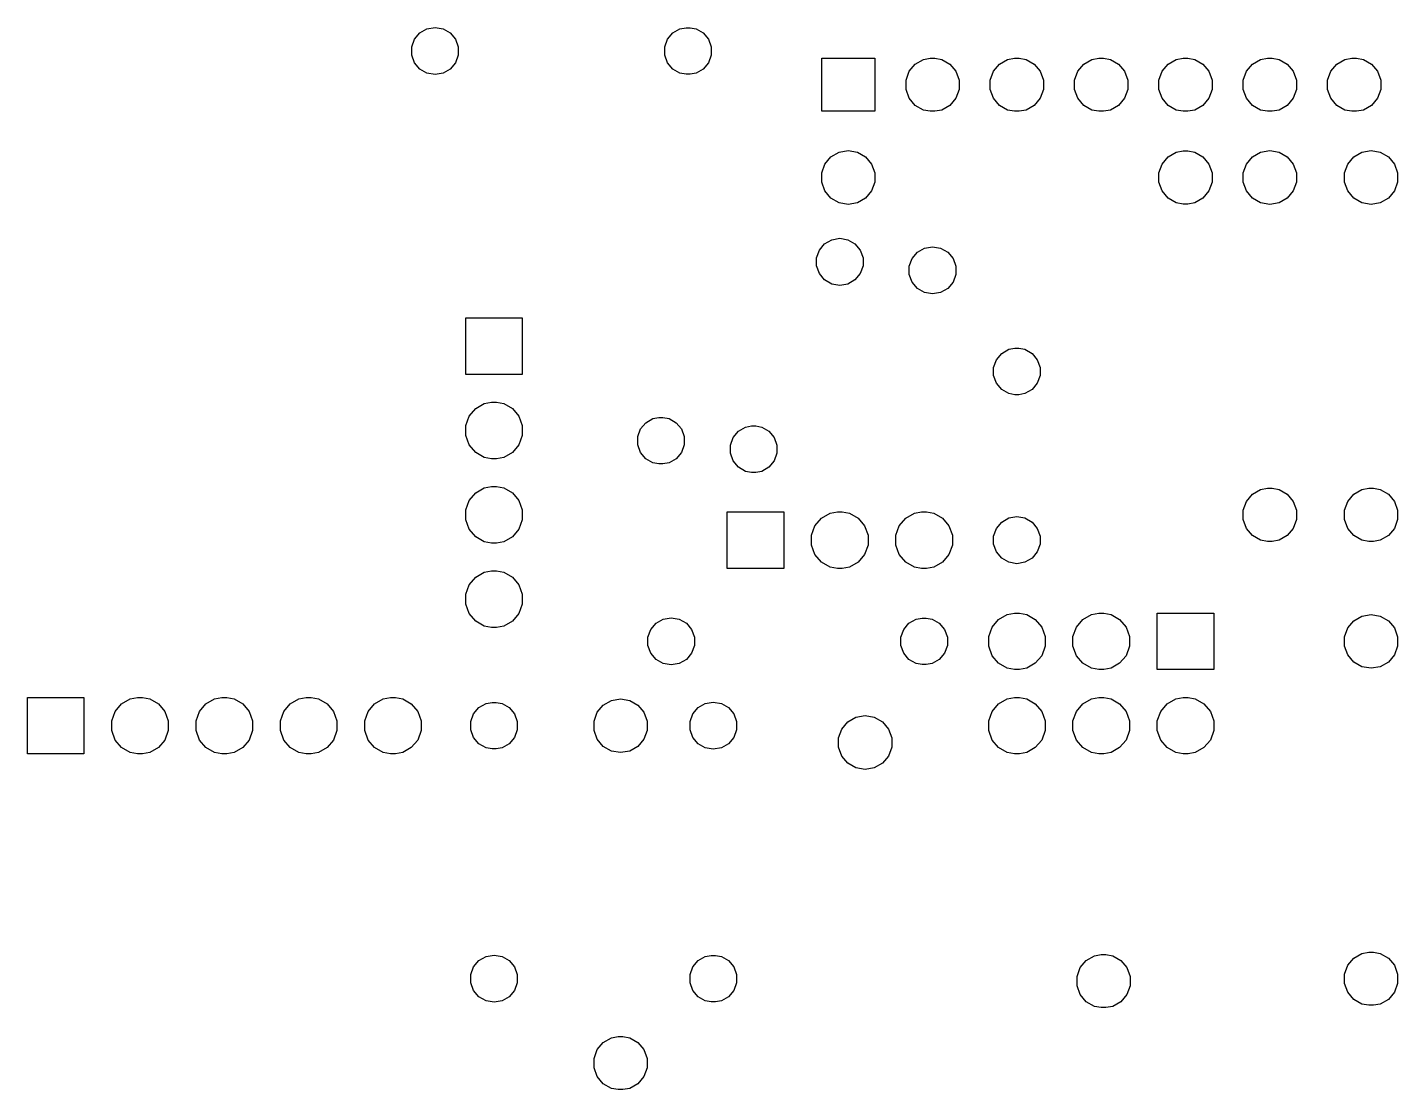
# Model space of a CAD drawing. Extents: x 21 to 105.5, y -83.9 to -17.4.
# Drawn here: x 20.99 to 62.27, y -83.35 to -51.36 of the extents above; entities that cross this region are included whole.
import ezdxf

# ---------------------------------------------------------------- set-up
doc = ezdxf.new("R2010")
doc.units = 0
doc.header["$MEASUREMENT"] = 0
doc.layers.add('BLACK', color=7, linetype='CONTINUOUS')

msp = doc.modelspace()

# ---------------------------------------------------------------- linework, layer by layer
at = {"layer": 'BLACK', "linetype": 'CONTINUOUS'}
for p, q in [((32.6584, -51.7146), (32.8171, -51.5255)), ((32.8171, -51.5255), (33.0309, -51.4021)), ((33.0309, -51.4021), (33.274, -51.3592)), ((33.274, -51.3592), (33.5171, -51.4021)), ((33.5171, -51.4021), (33.7309, -51.5255)), ((33.7309, -51.5255), (33.8896, -51.7146)), ((40.2784, -51.7146), (40.4371, -51.5255)), ((40.4371, -51.5255), (40.6509, -51.4021)), ((40.6509, -51.4021), (40.8328, -51.37)), ((40.8328, -51.37), (40.9552, -51.37)), ((40.9552, -51.37), (41.1371, -51.4021)), ((41.1371, -51.4021), (41.3509, -51.5255)), ((41.3509, -51.5255), (41.5096, -51.7146)), ((32.574, -51.9466), (32.6584, -51.7146)), ((32.574, -52.1934), (32.574, -51.9466)), ((33.8896, -51.7146), (33.974, -51.9466)), ((33.974, -51.9466), (33.974, -52.1934)), ((40.194, -51.9466), (40.2784, -51.7146)), ((40.194, -52.1934), (40.194, -51.9466)), ((41.5096, -51.7146), (41.594, -51.9466)), ((41.594, -51.9466), (41.594, -52.1934)), ((32.6584, -52.4254), (32.574, -52.1934)), ((33.974, -52.1934), (33.8896, -52.4254)), ((40.2784, -52.4254), (40.194, -52.1934)), ((41.594, -52.1934), (41.5096, -52.4254)), ((44.92, -53.886), (44.92, -52.286)), ((44.92, -52.286), (46.52, -52.286)), ((46.52, -52.286), (46.52, -53.886)), ((47.7378, -52.4637), (47.9822, -52.3226)), ((47.9822, -52.3226), (48.19, -52.286)), ((48.19, -52.286), (48.33, -52.286)), ((48.33, -52.286), (48.5378, -52.3226)), ((48.5378, -52.3226), (48.7822, -52.4637)), ((50.2778, -52.4637), (50.5222, -52.3226)), ((50.5222, -52.3226), (50.73, -52.286)), ((50.73, -52.286), (50.87, -52.286)), ((50.87, -52.286), (51.0778, -52.3226)), ((51.0778, -52.3226), (51.3222, -52.4637)), ((52.8178, -52.4637), (53.0622, -52.3226)), ((53.0622, -52.3226), (53.27, -52.286)), ((53.27, -52.286), (53.41, -52.286)), ((53.41, -52.286), (53.6178, -52.3226)), ((53.6178, -52.3226), (53.8622, -52.4637)), ((55.3578, -52.4637), (55.6022, -52.3226)), ((55.6022, -52.3226), (55.81, -52.286)), ((55.81, -52.286), (55.95, -52.286)), ((55.95, -52.286), (56.1578, -52.3226)), ((56.1578, -52.3226), (56.4022, -52.4637)), ((57.8978, -52.4637), (58.1422, -52.3226)), ((58.1422, -52.3226), (58.35, -52.286)), ((58.35, -52.286), (58.49, -52.286)), ((58.49, -52.286), (58.6978, -52.3226)), ((58.6978, -52.3226), (58.9422, -52.4637)), ((60.4378, -52.4637), (60.6822, -52.3226)), ((60.6822, -52.3226), (60.89, -52.286)), ((60.89, -52.286), (61.03, -52.286)), ((61.03, -52.286), (61.2378, -52.3226)), ((61.2378, -52.3226), (61.4822, -52.4637)), ((32.8171, -52.6145), (32.6584, -52.4254)), ((33.0309, -52.7379), (32.8171, -52.6145)), ((33.274, -52.7808), (33.0309, -52.7379)), ((33.5171, -52.7379), (33.274, -52.7808)), ((33.7309, -52.6145), (33.5171, -52.7379)), ((33.8896, -52.4254), (33.7309, -52.6145)), ((40.4371, -52.6145), (40.2784, -52.4254)), ((40.6509, -52.7379), (40.4371, -52.6145)), ((40.8328, -52.77), (40.6509, -52.7379)), ((40.9552, -52.77), (40.8328, -52.77)), ((41.1371, -52.7379), (40.9552, -52.77)), ((41.3509, -52.6145), (41.1371, -52.7379)), ((41.5096, -52.4254), (41.3509, -52.6145)), ((47.46, -52.9449), (47.5565, -52.6798)), ((47.5565, -52.6798), (47.7378, -52.4637)), ((48.7822, -52.4637), (48.9635, -52.6798)), ((48.9635, -52.6798), (49.06, -52.9449)), ((50, -52.9449), (50.0965, -52.6798)), ((50.0965, -52.6798), (50.2778, -52.4637)), ((51.3222, -52.4637), (51.5035, -52.6798)), ((51.5035, -52.6798), (51.6, -52.9449)), ((52.54, -52.9449), (52.6365, -52.6798)), ((52.6365, -52.6798), (52.8178, -52.4637)), ((53.8622, -52.4637), (54.0435, -52.6798)), ((54.0435, -52.6798), (54.14, -52.9449)), ((55.08, -52.9449), (55.1765, -52.6798)), ((55.1765, -52.6798), (55.3578, -52.4637)), ((56.4022, -52.4637), (56.5835, -52.6798)), ((56.5835, -52.6798), (56.68, -52.9449)), ((57.62, -52.9449), (57.7165, -52.6798)), ((57.7165, -52.6798), (57.8978, -52.4637)), ((58.9422, -52.4637), (59.1235, -52.6798)), ((59.1235, -52.6798), (59.22, -52.9449)), ((60.16, -52.9449), (60.2565, -52.6798)), ((60.2565, -52.6798), (60.4378, -52.4637)), ((61.4822, -52.4637), (61.6635, -52.6798)), ((61.6635, -52.6798), (61.76, -52.9449)), ((47.46, -53.2271), (47.46, -52.9449)), ((47.5565, -53.4922), (47.46, -53.2271)), ((49.06, -53.2271), (48.9635, -53.4922)), ((49.06, -52.9449), (49.06, -53.2271)), ((50, -53.2271), (50, -52.9449)), ((50.0965, -53.4922), (50, -53.2271)), ((51.6, -53.2271), (51.5035, -53.4922)), ((51.6, -52.9449), (51.6, -53.2271)), ((52.54, -53.2271), (52.54, -52.9449)), ((52.6365, -53.4922), (52.54, -53.2271)), ((54.14, -53.2271), (54.0435, -53.4922)), ((54.14, -52.9449), (54.14, -53.2271)), ((55.08, -53.2271), (55.08, -52.9449)), ((55.1765, -53.4922), (55.08, -53.2271)), ((56.68, -53.2271), (56.5835, -53.4922)), ((56.68, -52.9449), (56.68, -53.2271)), ((57.62, -53.2271), (57.62, -52.9449)), ((57.7165, -53.4922), (57.62, -53.2271)), ((59.22, -53.2271), (59.1235, -53.4922)), ((59.22, -52.9449), (59.22, -53.2271)), ((60.16, -53.2271), (60.16, -52.9449)), ((60.2565, -53.4922), (60.16, -53.2271)), ((61.76, -53.2271), (61.6635, -53.4922)), ((61.76, -52.9449), (61.76, -53.2271)), ((47.7378, -53.7083), (47.5565, -53.4922)), ((48.9635, -53.4922), (48.7822, -53.7083)), ((50.2778, -53.7083), (50.0965, -53.4922)), ((51.5035, -53.4922), (51.3222, -53.7083)), ((52.8178, -53.7083), (52.6365, -53.4922)), ((54.0435, -53.4922), (53.8622, -53.7083)), ((55.3578, -53.7083), (55.1765, -53.4922)), ((56.5835, -53.4922), (56.4022, -53.7083)), ((57.8978, -53.7083), (57.7165, -53.4922)), ((59.1235, -53.4922), (58.9422, -53.7083)), ((60.4378, -53.7083), (60.2565, -53.4922)), ((61.6635, -53.4922), (61.4822, -53.7083)), ((46.52, -53.886), (44.92, -53.886)), ((47.9822, -53.8494), (47.7378, -53.7083)), ((48.19, -53.886), (47.9822, -53.8494)), ((48.33, -53.886), (48.19, -53.886)), ((48.5378, -53.8494), (48.33, -53.886)), ((48.7822, -53.7083), (48.5378, -53.8494)), ((50.5222, -53.8494), (50.2778, -53.7083)), ((50.73, -53.886), (50.5222, -53.8494)), ((50.87, -53.886), (50.73, -53.886)), ((51.0778, -53.8494), (50.87, -53.886)), ((51.3222, -53.7083), (51.0778, -53.8494)), ((53.0622, -53.8494), (52.8178, -53.7083)), ((53.27, -53.886), (53.0622, -53.8494)), ((53.41, -53.886), (53.27, -53.886)), ((53.6178, -53.8494), (53.41, -53.886)), ((53.8622, -53.7083), (53.6178, -53.8494)), ((55.6022, -53.8494), (55.3578, -53.7083)), ((55.81, -53.886), (55.6022, -53.8494)), ((55.95, -53.886), (55.81, -53.886)), ((56.1578, -53.8494), (55.95, -53.886)), ((56.4022, -53.7083), (56.1578, -53.8494)), ((58.1422, -53.8494), (57.8978, -53.7083)), ((58.35, -53.886), (58.1422, -53.8494)), ((58.49, -53.886), (58.35, -53.886)), ((58.6978, -53.8494), (58.49, -53.886)), ((58.9422, -53.7083), (58.6978, -53.8494)), ((60.6822, -53.8494), (60.4378, -53.7083)), ((60.89, -53.886), (60.6822, -53.8494)), ((61.03, -53.886), (60.89, -53.886)), ((61.2378, -53.8494), (61.03, -53.886)), ((61.4822, -53.7083), (61.2378, -53.8494)), ((45.0165, -55.4738), (45.1978, -55.2577)), ((45.1978, -55.2577), (45.4422, -55.1166)), ((45.4422, -55.1166), (45.72, -55.0677)), ((45.72, -55.0677), (45.9978, -55.1166)), ((45.9978, -55.1166), (46.2422, -55.2577)), ((46.2422, -55.2577), (46.4235, -55.4738)), ((55.1765, -55.4738), (55.3578, -55.2577)), ((55.3578, -55.2577), (55.6022, -55.1166)), ((55.6022, -55.1166), (55.81, -55.08)), ((55.81, -55.08), (55.95, -55.08)), ((55.95, -55.08), (56.1578, -55.1166)), ((56.1578, -55.1166), (56.4022, -55.2577)), ((56.4022, -55.2577), (56.5835, -55.4738)), ((57.7165, -55.4738), (57.8978, -55.2577)), ((57.8978, -55.2577), (58.1422, -55.1166)), ((58.1422, -55.1166), (58.42, -55.0677)), ((58.42, -55.0677), (58.6978, -55.1166)), ((58.6978, -55.1166), (58.9422, -55.2577)), ((58.9422, -55.2577), (59.1235, -55.4738)), ((60.7645, -55.4738), (60.9458, -55.2577)), ((60.9458, -55.2577), (61.1902, -55.1166)), ((61.1902, -55.1166), (61.468, -55.0677)), ((61.468, -55.0677), (61.7458, -55.1166)), ((61.7458, -55.1166), (61.9902, -55.2577)), ((61.9902, -55.2577), (62.1715, -55.4738)), ((44.92, -55.7389), (45.0165, -55.4738)), ((46.4235, -55.4738), (46.52, -55.7389)), ((55.08, -55.7389), (55.1765, -55.4738)), ((56.5835, -55.4738), (56.68, -55.7389)), ((57.62, -55.7389), (57.7165, -55.4738)), ((59.1235, -55.4738), (59.22, -55.7389)), ((60.668, -55.7389), (60.7645, -55.4738)), ((62.1715, -55.4738), (62.268, -55.7389)), ((44.92, -56.0211), (44.92, -55.7389)), ((45.0165, -56.2862), (44.92, -56.0211)), ((46.52, -56.0211), (46.4235, -56.2862)), ((46.52, -55.7389), (46.52, -56.0211)), ((55.08, -56.0211), (55.08, -55.7389)), ((55.1765, -56.2862), (55.08, -56.0211)), ((56.68, -56.0211), (56.5835, -56.2862)), ((56.68, -55.7389), (56.68, -56.0211)), ((57.62, -56.0211), (57.62, -55.7389)), ((57.7165, -56.2862), (57.62, -56.0211)), ((59.22, -56.0211), (59.1235, -56.2862)), ((59.22, -55.7389), (59.22, -56.0211)), ((60.668, -56.0211), (60.668, -55.7389)), ((60.7645, -56.2862), (60.668, -56.0211)), ((62.268, -56.0211), (62.1715, -56.2862)), ((62.268, -55.7389), (62.268, -56.0211)), ((45.1978, -56.5023), (45.0165, -56.2862)), ((45.4422, -56.6434), (45.1978, -56.5023)), ((46.2422, -56.5023), (45.9978, -56.6434)), ((46.4235, -56.2862), (46.2422, -56.5023)), ((55.3578, -56.5023), (55.1765, -56.2862)), ((55.6022, -56.6434), (55.3578, -56.5023)), ((56.4022, -56.5023), (56.1578, -56.6434)), ((56.5835, -56.2862), (56.4022, -56.5023)), ((57.8978, -56.5023), (57.7165, -56.2862)), ((58.1422, -56.6434), (57.8978, -56.5023)), ((58.9422, -56.5023), (58.6978, -56.6434)), ((59.1235, -56.2862), (58.9422, -56.5023)), ((60.9458, -56.5023), (60.7645, -56.2862)), ((61.1902, -56.6434), (60.9458, -56.5023)), ((61.9902, -56.5023), (61.7458, -56.6434)), ((62.1715, -56.2862), (61.9902, -56.5023)), ((45.72, -56.6923), (45.4422, -56.6434)), ((45.9978, -56.6434), (45.72, -56.6923)), ((55.81, -56.68), (55.6022, -56.6434)), ((55.95, -56.68), (55.81, -56.68)), ((56.1578, -56.6434), (55.95, -56.68)), ((58.42, -56.6923), (58.1422, -56.6434)), ((58.6978, -56.6434), (58.42, -56.6923)), ((61.468, -56.6923), (61.1902, -56.6434)), ((61.7458, -56.6434), (61.468, -56.6923)), ((45.0091, -57.8755), (45.2229, -57.7521)), ((45.2229, -57.7521), (45.466, -57.7092)), ((45.466, -57.7092), (45.7091, -57.7521)), ((45.7091, -57.7521), (45.9229, -57.8755)), ((44.766, -58.2966), (44.8504, -58.0646)), ((44.8504, -58.0646), (45.0091, -57.8755)), ((45.9229, -57.8755), (46.0816, -58.0646)), ((46.0816, -58.0646), (46.166, -58.2966)), ((47.6444, -58.3186), (47.8031, -58.1295)), ((47.8031, -58.1295), (48.0169, -58.0061)), ((48.0169, -58.0061), (48.26, -57.9632)), ((48.26, -57.9632), (48.5031, -58.0061)), ((48.5031, -58.0061), (48.7169, -58.1295)), ((48.7169, -58.1295), (48.8756, -58.3186)), ((44.766, -58.5434), (44.766, -58.2966)), ((44.8504, -58.7754), (44.766, -58.5434)), ((46.166, -58.5434), (46.0816, -58.7754)), ((46.166, -58.2966), (46.166, -58.5434)), ((47.56, -58.5506), (47.6444, -58.3186)), ((47.56, -58.7974), (47.56, -58.5506)), ((48.8756, -58.3186), (48.96, -58.5506)), ((48.96, -58.5506), (48.96, -58.7974)), ((45.0091, -58.9645), (44.8504, -58.7754)), ((45.2229, -59.0879), (45.0091, -58.9645)), ((45.9229, -58.9645), (45.7091, -59.0879)), ((46.0816, -58.7754), (45.9229, -58.9645)), ((47.6444, -59.0294), (47.56, -58.7974)), ((48.96, -58.7974), (48.8756, -59.0294)), ((45.466, -59.1308), (45.2229, -59.0879)), ((45.7091, -59.0879), (45.466, -59.1308)), ((47.8031, -59.2185), (47.6444, -59.0294)), ((48.0169, -59.3419), (47.8031, -59.2185)), ((48.26, -59.3848), (48.0169, -59.3419)), ((48.5031, -59.3419), (48.26, -59.3848)), ((48.7169, -59.2185), (48.5031, -59.3419)), ((48.8756, -59.0294), (48.7169, -59.2185)), ((34.202, -61.81), (34.202, -60.11)), ((34.202, -60.11), (35.902, -60.11)), ((35.902, -60.11), (35.902, -61.81)), ((50.3431, -61.1775), (50.5569, -61.0541)), ((50.5569, -61.0541), (50.7388, -61.022)), ((50.7388, -61.022), (50.8612, -61.022)), ((50.8612, -61.022), (51.0431, -61.0541)), ((51.0431, -61.0541), (51.2569, -61.1775)), ((50.1, -61.5986), (50.1844, -61.3666)), ((50.1844, -61.3666), (50.3431, -61.1775)), ((51.2569, -61.1775), (51.4156, -61.3666)), ((51.4156, -61.3666), (51.5, -61.5986)), ((35.902, -61.81), (34.202, -61.81)), ((50.1, -61.8454), (50.1, -61.5986)), ((50.1844, -62.0774), (50.1, -61.8454)), ((51.5, -61.8454), (51.4156, -62.0774)), ((51.5, -61.5986), (51.5, -61.8454)), ((50.3431, -62.2665), (50.1844, -62.0774)), ((50.5569, -62.3899), (50.3431, -62.2665)), ((51.2569, -62.2665), (51.0431, -62.3899)), ((51.4156, -62.0774), (51.2569, -62.2665)), ((34.4972, -62.8388), (34.7568, -62.6889)), ((34.7568, -62.6889), (34.9776, -62.65)), ((34.9776, -62.65), (35.1264, -62.65)), ((35.1264, -62.65), (35.3472, -62.6889)), ((35.3472, -62.6889), (35.6068, -62.8388)), ((50.7388, -62.422), (50.5569, -62.3899)), ((50.8612, -62.422), (50.7388, -62.422)), ((51.0431, -62.3899), (50.8612, -62.422)), ((34.202, -63.3501), (34.3045, -63.0684)), ((34.3045, -63.0684), (34.4972, -62.8388)), ((35.6068, -62.8388), (35.7995, -63.0684)), ((35.7995, -63.0684), (35.902, -63.3501)), ((39.621, -63.2637), (39.8347, -63.1402)), ((39.8347, -63.1402), (40.0166, -63.1082)), ((40.0166, -63.1082), (40.1391, -63.1082)), ((40.1391, -63.1082), (40.321, -63.1402)), ((40.321, -63.1402), (40.5347, -63.2637)), ((34.202, -63.6499), (34.202, -63.3501)), ((35.902, -63.3501), (35.902, -63.6499)), ((39.3778, -63.6847), (39.4623, -63.4528)), ((39.4623, -63.4528), (39.621, -63.2637)), ((40.5347, -63.2637), (40.6934, -63.4528)), ((40.6934, -63.4528), (40.7778, -63.6847)), ((42.2563, -63.7068), (42.415, -63.5177)), ((42.415, -63.5177), (42.6287, -63.3942)), ((42.6287, -63.3942), (42.8106, -63.3622)), ((42.8106, -63.3622), (42.9331, -63.3622)), ((42.9331, -63.3622), (43.115, -63.3942)), ((43.115, -63.3942), (43.3287, -63.5177)), ((43.3287, -63.5177), (43.4874, -63.7068)), ((34.3045, -63.9316), (34.202, -63.6499)), ((34.4972, -64.1612), (34.3045, -63.9316)), ((35.7995, -63.9316), (35.6068, -64.1612)), ((35.902, -63.6499), (35.7995, -63.9316)), ((39.3778, -63.9316), (39.3778, -63.6847)), ((39.4623, -64.1636), (39.3778, -63.9316)), ((40.7778, -63.9316), (40.6934, -64.1636)), ((40.7778, -63.6847), (40.7778, -63.9316)), ((42.1718, -63.9387), (42.2563, -63.7068)), ((42.1718, -64.1856), (42.1718, -63.9387)), ((43.4874, -63.7068), (43.5718, -63.9387)), ((43.5718, -63.9387), (43.5718, -64.1856)), ((34.7568, -64.3111), (34.4972, -64.1612)), ((34.9776, -64.35), (34.7568, -64.3111)), ((35.1264, -64.35), (34.9776, -64.35)), ((35.3472, -64.3111), (35.1264, -64.35)), ((35.6068, -64.1612), (35.3472, -64.3111)), ((39.621, -64.3527), (39.4623, -64.1636)), ((39.8347, -64.4761), (39.621, -64.3527)), ((40.5347, -64.3527), (40.321, -64.4761)), ((40.6934, -64.1636), (40.5347, -64.3527)), ((42.2563, -64.4176), (42.1718, -64.1856)), ((43.5718, -64.1856), (43.4874, -64.4176)), ((40.0166, -64.5082), (39.8347, -64.4761)), ((40.1391, -64.5082), (40.0166, -64.5082)), ((40.321, -64.4761), (40.1391, -64.5082)), ((42.415, -64.6067), (42.2563, -64.4176)), ((42.6287, -64.7301), (42.415, -64.6067)), ((42.8106, -64.7622), (42.6287, -64.7301)), ((42.9331, -64.7622), (42.8106, -64.7622)), ((43.115, -64.7301), (42.9331, -64.7622)), ((43.3287, -64.6067), (43.115, -64.7301)), ((43.4874, -64.4176), (43.3287, -64.6067)), ((34.7568, -65.2289), (34.9776, -65.19)), ((34.9776, -65.19), (35.1264, -65.19)), ((35.1264, -65.19), (35.3472, -65.2289)), ((34.202, -65.8901), (34.3045, -65.6084)), ((34.3045, -65.6084), (34.4972, -65.3788)), ((34.4972, -65.3788), (34.7568, -65.2289)), ((35.3472, -65.2289), (35.6068, -65.3788)), ((35.6068, -65.3788), (35.7995, -65.6084)), ((35.7995, -65.6084), (35.902, -65.8901)), ((57.7165, -65.6338), (57.8978, -65.4177)), ((57.8978, -65.4177), (58.1422, -65.2766)), ((58.1422, -65.2766), (58.35, -65.24)), ((58.35, -65.24), (58.49, -65.24)), ((58.49, -65.24), (58.6978, -65.2766)), ((58.6978, -65.2766), (58.9422, -65.4177)), ((58.9422, -65.4177), (59.1235, -65.6338)), ((60.7645, -65.6338), (60.9458, -65.4177)), ((60.9458, -65.4177), (61.1902, -65.2766)), ((61.1902, -65.2766), (61.398, -65.24)), ((61.398, -65.24), (61.538, -65.24)), ((61.538, -65.24), (61.7458, -65.2766)), ((61.7458, -65.2766), (61.9902, -65.4177)), ((61.9902, -65.4177), (62.1715, -65.6338)), ((34.202, -66.1899), (34.202, -65.8901)), ((35.902, -65.8901), (35.902, -66.1899)), ((42.076, -67.652), (42.076, -65.952)), ((42.076, -65.952), (43.776, -65.952)), ((43.776, -65.952), (43.776, -67.652)), ((44.9112, -66.1408), (45.1708, -65.9909)), ((45.1708, -65.9909), (45.3916, -65.952)), ((45.3916, -65.952), (45.5404, -65.952)), ((45.5404, -65.952), (45.7612, -65.9909)), ((45.7612, -65.9909), (46.0208, -66.1408)), ((47.4512, -66.1408), (47.7108, -65.9909)), ((47.7108, -65.9909), (47.9316, -65.952)), ((47.9316, -65.952), (48.0804, -65.952)), ((48.0804, -65.952), (48.3012, -65.9909)), ((48.3012, -65.9909), (48.5608, -66.1408)), ((57.62, -65.8989), (57.7165, -65.6338)), ((57.62, -66.1811), (57.62, -65.8989)), ((59.1235, -65.6338), (59.22, -65.8989)), ((59.22, -65.8989), (59.22, -66.1811)), ((60.668, -65.8989), (60.7645, -65.6338)), ((60.668, -66.1811), (60.668, -65.8989)), ((62.1715, -65.6338), (62.268, -65.8989)), ((62.268, -65.8989), (62.268, -66.1811)), ((34.3045, -66.4716), (34.202, -66.1899)), ((35.902, -66.1899), (35.7995, -66.4716)), ((44.616, -66.6521), (44.7185, -66.3704)), ((44.7185, -66.3704), (44.9112, -66.1408)), ((46.0208, -66.1408), (46.2135, -66.3704)), ((46.2135, -66.3704), (46.316, -66.6521)), ((47.156, -66.6521), (47.2585, -66.3704)), ((47.2585, -66.3704), (47.4512, -66.1408)), ((48.5608, -66.1408), (48.7535, -66.3704)), ((48.7535, -66.3704), (48.856, -66.6521)), ((50.1, -66.6786), (50.1844, -66.4466)), ((50.1844, -66.4466), (50.3431, -66.2575)), ((50.3431, -66.2575), (50.5569, -66.1341)), ((50.5569, -66.1341), (50.8, -66.0912)), ((50.8, -66.0912), (51.0431, -66.1341)), ((51.0431, -66.1341), (51.2569, -66.2575)), ((51.2569, -66.2575), (51.4156, -66.4466)), ((51.4156, -66.4466), (51.5, -66.6786)), ((57.7165, -66.4462), (57.62, -66.1811)), ((57.8978, -66.6623), (57.7165, -66.4462)), ((59.1235, -66.4462), (58.9422, -66.6623)), ((59.22, -66.1811), (59.1235, -66.4462)), ((60.7645, -66.4462), (60.668, -66.1811)), ((60.9458, -66.6623), (60.7645, -66.4462)), ((62.1715, -66.4462), (61.9902, -66.6623)), ((62.268, -66.1811), (62.1715, -66.4462)), ((34.4972, -66.7012), (34.3045, -66.4716)), ((34.7568, -66.8511), (34.4972, -66.7012)), ((34.9776, -66.89), (34.7568, -66.8511)), ((35.3472, -66.8511), (35.1264, -66.89)), ((35.6068, -66.7012), (35.3472, -66.8511)), ((35.7995, -66.4716), (35.6068, -66.7012)), ((44.616, -66.9519), (44.616, -66.6521)), ((46.316, -66.6521), (46.316, -66.9519)), ((47.156, -66.9519), (47.156, -66.6521)), ((48.856, -66.6521), (48.856, -66.9519)), ((50.1, -66.9254), (50.1, -66.6786)), ((51.5, -66.6786), (51.5, -66.9254)), ((58.1422, -66.8034), (57.8978, -66.6623)), ((58.35, -66.84), (58.1422, -66.8034)), ((58.49, -66.84), (58.35, -66.84)), ((58.6978, -66.8034), (58.49, -66.84)), ((58.9422, -66.6623), (58.6978, -66.8034)), ((61.1902, -66.8034), (60.9458, -66.6623)), ((61.398, -66.84), (61.1902, -66.8034)), ((61.538, -66.84), (61.398, -66.84)), ((61.7458, -66.8034), (61.538, -66.84)), ((61.9902, -66.6623), (61.7458, -66.8034)), ((35.1264, -66.89), (34.9776, -66.89)), ((44.7185, -67.2336), (44.616, -66.9519)), ((44.9112, -67.4632), (44.7185, -67.2336)), ((46.2135, -67.2336), (46.0208, -67.4632)), ((46.316, -66.9519), (46.2135, -67.2336)), ((47.2585, -67.2336), (47.156, -66.9519)), ((47.4512, -67.4632), (47.2585, -67.2336)), ((48.7535, -67.2336), (48.5608, -67.4632)), ((48.856, -66.9519), (48.7535, -67.2336)), ((50.1844, -67.1574), (50.1, -66.9254)), ((50.3431, -67.3465), (50.1844, -67.1574)), ((51.4156, -67.1574), (51.2569, -67.3465)), ((51.5, -66.9254), (51.4156, -67.1574)), ((43.776, -67.652), (42.076, -67.652)), ((45.1708, -67.6131), (44.9112, -67.4632)), ((45.3916, -67.652), (45.1708, -67.6131)), ((45.5404, -67.652), (45.3916, -67.652)), ((45.7612, -67.6131), (45.5404, -67.652)), ((46.0208, -67.4632), (45.7612, -67.6131)), ((47.7108, -67.6131), (47.4512, -67.4632)), ((47.9316, -67.652), (47.7108, -67.6131)), ((48.0804, -67.652), (47.9316, -67.652)), ((48.3012, -67.6131), (48.0804, -67.652)), ((48.5608, -67.4632), (48.3012, -67.6131)), ((50.5569, -67.4699), (50.3431, -67.3465)), ((50.8, -67.5128), (50.5569, -67.4699)), ((51.0431, -67.4699), (50.8, -67.5128)), ((51.2569, -67.3465), (51.0431, -67.4699)), ((34.3045, -68.1484), (34.4972, -67.9188)), ((34.4972, -67.9188), (34.7568, -67.7689)), ((34.7568, -67.7689), (34.9776, -67.73)), ((34.9776, -67.73), (35.1264, -67.73)), ((35.1264, -67.73), (35.3472, -67.7689)), ((35.3472, -67.7689), (35.6068, -67.9188)), ((35.6068, -67.9188), (35.7995, -68.1484)), ((34.202, -68.4301), (34.3045, -68.1484)), ((34.202, -68.7299), (34.202, -68.4301)), ((35.7995, -68.1484), (35.902, -68.4301)), ((35.902, -68.4301), (35.902, -68.7299)), ((34.3045, -69.0116), (34.202, -68.7299)), ((35.902, -68.7299), (35.7995, -69.0116)), ((34.4972, -69.2412), (34.3045, -69.0116)), ((34.7568, -69.3911), (34.4972, -69.2412)), ((35.6068, -69.2412), (35.3472, -69.3911)), ((35.7995, -69.0116), (35.6068, -69.2412)), ((39.7704, -69.4946), (39.9291, -69.3055)), ((39.9291, -69.3055), (40.1429, -69.1821)), ((40.1429, -69.1821), (40.386, -69.1392)), ((40.386, -69.1392), (40.6291, -69.1821)), ((40.6291, -69.1821), (40.8429, -69.3055)), ((40.8429, -69.3055), (41.0016, -69.4946)), ((47.3904, -69.4946), (47.5491, -69.3055)), ((47.5491, -69.3055), (47.7629, -69.1821)), ((47.7629, -69.1821), (47.9448, -69.15)), ((47.9448, -69.15), (48.0672, -69.15)), ((48.0672, -69.15), (48.2491, -69.1821)), ((48.2491, -69.1821), (48.4629, -69.3055)), ((48.4629, -69.3055), (48.6216, -69.4946)), ((50.0525, -69.4184), (50.2452, -69.1888)), ((50.2452, -69.1888), (50.5048, -69.0389)), ((50.5048, -69.0389), (50.7256, -69)), ((50.7256, -69), (50.8744, -69)), ((50.8744, -69), (51.0952, -69.0389)), ((51.0952, -69.0389), (51.3548, -69.1888)), ((51.3548, -69.1888), (51.5475, -69.4184)), ((52.5925, -69.4184), (52.7852, -69.1888)), ((52.7852, -69.1888), (53.0448, -69.0389)), ((53.0448, -69.0389), (53.2656, -69)), ((53.2656, -69), (53.4144, -69)), ((53.4144, -69), (53.6352, -69.0389)), ((53.6352, -69.0389), (53.8948, -69.1888)), ((53.8948, -69.1888), (54.0875, -69.4184)), ((55.03, -70.7), (55.03, -69)), ((55.03, -69), (56.73, -69)), ((56.73, -69), (56.73, -70.7)), ((60.7645, -69.4438), (60.9458, -69.2277)), ((60.9458, -69.2277), (61.1902, -69.0866)), ((61.1902, -69.0866), (61.468, -69.0377)), ((61.468, -69.0377), (61.7458, -69.0866)), ((61.7458, -69.0866), (61.9902, -69.2277)), ((61.9902, -69.2277), (62.1715, -69.4438)), ((34.9776, -69.43), (34.7568, -69.3911)), ((35.1264, -69.43), (34.9776, -69.43)), ((35.3472, -69.3911), (35.1264, -69.43)), ((39.686, -69.7266), (39.7704, -69.4946)), ((39.686, -69.9734), (39.686, -69.7266)), ((41.0016, -69.4946), (41.086, -69.7266)), ((41.086, -69.7266), (41.086, -69.9734)), ((47.306, -69.7266), (47.3904, -69.4946)), ((47.306, -69.9734), (47.306, -69.7266)), ((48.6216, -69.4946), (48.706, -69.7266)), ((48.706, -69.7266), (48.706, -69.9734)), ((49.95, -69.7001), (50.0525, -69.4184)), ((49.95, -69.9999), (49.95, -69.7001)), ((51.5475, -69.4184), (51.65, -69.7001)), ((51.65, -69.7001), (51.65, -69.9999)), ((52.49, -69.7001), (52.5925, -69.4184)), ((52.49, -69.9999), (52.49, -69.7001)), ((54.0875, -69.4184), (54.19, -69.7001)), ((54.19, -69.7001), (54.19, -69.9999)), ((60.668, -69.7089), (60.7645, -69.4438)), ((60.668, -69.9911), (60.668, -69.7089)), ((62.1715, -69.4438), (62.268, -69.7089)), ((62.268, -69.7089), (62.268, -69.9911)), ((39.7704, -70.2054), (39.686, -69.9734)), ((41.086, -69.9734), (41.0016, -70.2054)), ((47.3904, -70.2054), (47.306, -69.9734)), ((48.706, -69.9734), (48.6216, -70.2054)), ((50.0525, -70.2816), (49.95, -69.9999)), ((51.65, -69.9999), (51.5475, -70.2816)), ((52.5925, -70.2816), (52.49, -69.9999)), ((54.19, -69.9999), (54.0875, -70.2816)), ((60.7645, -70.2562), (60.668, -69.9911)), ((62.268, -69.9911), (62.1715, -70.2562)), ((39.9291, -70.3945), (39.7704, -70.2054)), ((40.1429, -70.5179), (39.9291, -70.3945)), ((40.386, -70.5608), (40.1429, -70.5179)), ((40.6291, -70.5179), (40.386, -70.5608)), ((40.8429, -70.3945), (40.6291, -70.5179)), ((41.0016, -70.2054), (40.8429, -70.3945)), ((47.5491, -70.3945), (47.3904, -70.2054)), ((47.7629, -70.5179), (47.5491, -70.3945)), ((47.9448, -70.55), (47.7629, -70.5179)), ((48.0672, -70.55), (47.9448, -70.55)), ((48.2491, -70.5179), (48.0672, -70.55)), ((48.4629, -70.3945), (48.2491, -70.5179)), ((48.6216, -70.2054), (48.4629, -70.3945)), ((50.2452, -70.5112), (50.0525, -70.2816)), ((50.5048, -70.6611), (50.2452, -70.5112)), ((51.3548, -70.5112), (51.0952, -70.6611)), ((51.5475, -70.2816), (51.3548, -70.5112)), ((52.7852, -70.5112), (52.5925, -70.2816)), ((53.0448, -70.6611), (52.7852, -70.5112)), ((53.8948, -70.5112), (53.6352, -70.6611)), ((54.0875, -70.2816), (53.8948, -70.5112)), ((60.9458, -70.4723), (60.7645, -70.2562)), ((61.1902, -70.6134), (60.9458, -70.4723)), ((61.9902, -70.4723), (61.7458, -70.6134)), ((62.1715, -70.2562), (61.9902, -70.4723)), ((50.7256, -70.7), (50.5048, -70.6611)), ((50.8744, -70.7), (50.7256, -70.7)), ((51.0952, -70.6611), (50.8744, -70.7)), ((53.2656, -70.7), (53.0448, -70.6611)), ((53.4144, -70.7), (53.2656, -70.7)), ((53.6352, -70.6611), (53.4144, -70.7)), ((56.73, -70.7), (55.03, -70.7)), ((61.468, -70.6623), (61.1902, -70.6134)), ((61.7458, -70.6134), (61.468, -70.6623)), ((20.994, -73.24), (20.994, -71.54)), ((20.994, -71.54), (22.694, -71.54)), ((22.694, -71.54), (22.694, -73.24)), ((23.6365, -71.9584), (23.8292, -71.7288)), ((23.8292, -71.7288), (24.0888, -71.5789)), ((24.0888, -71.5789), (24.3096, -71.54)), ((24.3096, -71.54), (24.4584, -71.54)), ((24.4584, -71.54), (24.6792, -71.5789)), ((24.6792, -71.5789), (24.9388, -71.7288)), ((24.9388, -71.7288), (25.1315, -71.9584)), ((26.1765, -71.9584), (26.3692, -71.7288)), ((26.3692, -71.7288), (26.6288, -71.5789)), ((26.6288, -71.5789), (26.8496, -71.54)), ((26.8496, -71.54), (26.9984, -71.54)), ((26.9984, -71.54), (27.2192, -71.5789)), ((27.2192, -71.5789), (27.4788, -71.7288)), ((27.4788, -71.7288), (27.6715, -71.9584)), ((28.7165, -71.9584), (28.9092, -71.7288)), ((28.9092, -71.7288), (29.1688, -71.5789)), ((29.1688, -71.5789), (29.3896, -71.54)), ((29.3896, -71.54), (29.5384, -71.54)), ((29.5384, -71.54), (29.7592, -71.5789)), ((29.7592, -71.5789), (30.0188, -71.7288)), ((30.0188, -71.7288), (30.2115, -71.9584)), ((31.2565, -71.9584), (31.4492, -71.7288)), ((31.4492, -71.7288), (31.7088, -71.5789)), ((31.7088, -71.5789), (31.9296, -71.54)), ((31.9296, -71.54), (32.0784, -71.54)), ((32.0784, -71.54), (32.2992, -71.5789)), ((32.2992, -71.5789), (32.5588, -71.7288)), ((32.5588, -71.7288), (32.7515, -71.9584)), ((34.5951, -71.8455), (34.8089, -71.7221)), ((34.8089, -71.7221), (34.9908, -71.69)), ((34.9908, -71.69), (35.1132, -71.69)), ((35.1132, -71.69), (35.2951, -71.7221)), ((35.2951, -71.7221), (35.5089, -71.8455)), ((38.1585, -71.9838), (38.3398, -71.7677)), ((38.3398, -71.7677), (38.5842, -71.6266)), ((38.5842, -71.6266), (38.862, -71.5777)), ((38.862, -71.5777), (39.1398, -71.6266)), ((39.1398, -71.6266), (39.3842, -71.7677)), ((39.3842, -71.7677), (39.5655, -71.9838)), ((41.1991, -71.8455), (41.4129, -71.7221)), ((41.4129, -71.7221), (41.656, -71.6792)), ((41.656, -71.6792), (41.8991, -71.7221)), ((41.8991, -71.7221), (42.1129, -71.8455)), ((50.0525, -71.9584), (50.2452, -71.7288)), ((50.2452, -71.7288), (50.5048, -71.5789)), ((50.5048, -71.5789), (50.7256, -71.54)), ((50.7256, -71.54), (50.8744, -71.54)), ((50.8744, -71.54), (51.0952, -71.5789)), ((51.0952, -71.5789), (51.3548, -71.7288)), ((51.3548, -71.7288), (51.5475, -71.9584)), ((52.5925, -71.9584), (52.7852, -71.7288)), ((52.7852, -71.7288), (53.0448, -71.5789)), ((53.0448, -71.5789), (53.2656, -71.54)), ((53.2656, -71.54), (53.4144, -71.54)), ((53.4144, -71.54), (53.6352, -71.5789)), ((53.6352, -71.5789), (53.8948, -71.7288)), ((53.8948, -71.7288), (54.0875, -71.9584)), ((55.1325, -71.9584), (55.3252, -71.7288)), ((55.3252, -71.7288), (55.5848, -71.5789)), ((55.5848, -71.5789), (55.8056, -71.54)), ((55.8056, -71.54), (55.9544, -71.54)), ((55.9544, -71.54), (56.1752, -71.5789)), ((56.1752, -71.5789), (56.4348, -71.7288)), ((56.4348, -71.7288), (56.6275, -71.9584)), ((23.534, -72.2401), (23.6365, -71.9584)), ((25.1315, -71.9584), (25.234, -72.2401)), ((26.074, -72.2401), (26.1765, -71.9584)), ((27.6715, -71.9584), (27.774, -72.2401)), ((28.614, -72.2401), (28.7165, -71.9584)), ((30.2115, -71.9584), (30.314, -72.2401)), ((31.154, -72.2401), (31.2565, -71.9584)), ((32.7515, -71.9584), (32.854, -72.2401)), ((34.352, -72.2666), (34.4364, -72.0346)), ((34.4364, -72.0346), (34.5951, -71.8455)), ((35.5089, -71.8455), (35.6676, -72.0346)), ((35.6676, -72.0346), (35.752, -72.2666)), ((38.062, -72.2489), (38.1585, -71.9838)), ((39.5655, -71.9838), (39.662, -72.2489)), ((40.956, -72.2666), (41.0404, -72.0346)), ((41.0404, -72.0346), (41.1991, -71.8455)), ((42.1129, -71.8455), (42.2716, -72.0346)), ((42.2716, -72.0346), (42.356, -72.2666)), ((45.7058, -72.2757), (45.9502, -72.1346)), ((45.9502, -72.1346), (46.228, -72.0857)), ((46.228, -72.0857), (46.5058, -72.1346)), ((46.5058, -72.1346), (46.7502, -72.2757)), ((49.95, -72.2401), (50.0525, -71.9584)), ((51.5475, -71.9584), (51.65, -72.2401)), ((52.49, -72.2401), (52.5925, -71.9584)), ((54.0875, -71.9584), (54.19, -72.2401)), ((55.03, -72.2401), (55.1325, -71.9584)), ((56.6275, -71.9584), (56.73, -72.2401)), ((23.534, -72.5399), (23.534, -72.2401)), ((23.6365, -72.8216), (23.534, -72.5399)), ((25.234, -72.5399), (25.1315, -72.8216)), ((25.234, -72.2401), (25.234, -72.5399)), ((26.074, -72.5399), (26.074, -72.2401)), ((26.1765, -72.8216), (26.074, -72.5399)), ((27.774, -72.5399), (27.6715, -72.8216)), ((27.774, -72.2401), (27.774, -72.5399)), ((28.614, -72.5399), (28.614, -72.2401)), ((28.7165, -72.8216), (28.614, -72.5399)), ((30.314, -72.5399), (30.2115, -72.8216)), ((30.314, -72.2401), (30.314, -72.5399)), ((31.154, -72.5399), (31.154, -72.2401)), ((31.2565, -72.8216), (31.154, -72.5399)), ((32.854, -72.5399), (32.7515, -72.8216)), ((32.854, -72.2401), (32.854, -72.5399)), ((34.352, -72.5134), (34.352, -72.2666)), ((34.4364, -72.7454), (34.352, -72.5134)), ((35.752, -72.5134), (35.6676, -72.7454)), ((35.752, -72.2666), (35.752, -72.5134)), ((38.062, -72.5311), (38.062, -72.2489)), ((38.1585, -72.7962), (38.062, -72.5311)), ((39.662, -72.5311), (39.5655, -72.7962)), ((39.662, -72.2489), (39.662, -72.5311)), ((40.956, -72.5134), (40.956, -72.2666)), ((41.0404, -72.7454), (40.956, -72.5134)), ((42.356, -72.5134), (42.2716, -72.7454)), ((42.356, -72.2666), (42.356, -72.5134)), ((45.428, -72.7569), (45.5245, -72.4918)), ((45.5245, -72.4918), (45.7058, -72.2757)), ((46.7502, -72.2757), (46.9315, -72.4918)), ((46.9315, -72.4918), (47.028, -72.7569)), ((49.95, -72.5399), (49.95, -72.2401)), ((50.0525, -72.8216), (49.95, -72.5399)), ((51.65, -72.5399), (51.5475, -72.8216)), ((51.65, -72.2401), (51.65, -72.5399)), ((52.49, -72.5399), (52.49, -72.2401)), ((52.5925, -72.8216), (52.49, -72.5399)), ((54.19, -72.5399), (54.0875, -72.8216)), ((54.19, -72.2401), (54.19, -72.5399)), ((55.03, -72.5399), (55.03, -72.2401)), ((55.1325, -72.8216), (55.03, -72.5399)), ((56.73, -72.5399), (56.6275, -72.8216)), ((56.73, -72.2401), (56.73, -72.5399)), ((23.8292, -73.0512), (23.6365, -72.8216)), ((24.0888, -73.2011), (23.8292, -73.0512)), ((24.9388, -73.0512), (24.6792, -73.2011)), ((25.1315, -72.8216), (24.9388, -73.0512)), ((26.3692, -73.0512), (26.1765, -72.8216)), ((26.6288, -73.2011), (26.3692, -73.0512)), ((27.4788, -73.0512), (27.2192, -73.2011)), ((27.6715, -72.8216), (27.4788, -73.0512)), ((28.9092, -73.0512), (28.7165, -72.8216)), ((29.1688, -73.2011), (28.9092, -73.0512)), ((30.0188, -73.0512), (29.7592, -73.2011)), ((30.2115, -72.8216), (30.0188, -73.0512)), ((31.4492, -73.0512), (31.2565, -72.8216)), ((31.7088, -73.2011), (31.4492, -73.0512)), ((32.5588, -73.0512), (32.2992, -73.2011)), ((32.7515, -72.8216), (32.5588, -73.0512)), ((34.5951, -72.9345), (34.4364, -72.7454)), ((34.8089, -73.0579), (34.5951, -72.9345)), ((35.5089, -72.9345), (35.2951, -73.0579)), ((35.6676, -72.7454), (35.5089, -72.9345)), ((38.3398, -73.0123), (38.1585, -72.7962)), ((38.5842, -73.1534), (38.3398, -73.0123)), ((39.3842, -73.0123), (39.1398, -73.1534)), ((39.5655, -72.7962), (39.3842, -73.0123)), ((41.1991, -72.9345), (41.0404, -72.7454)), ((41.4129, -73.0579), (41.1991, -72.9345)), ((42.1129, -72.9345), (41.8991, -73.0579)), ((42.2716, -72.7454), (42.1129, -72.9345)), ((45.428, -73.0391), (45.428, -72.7569)), ((45.5245, -73.3042), (45.428, -73.0391)), ((47.028, -73.0391), (46.9315, -73.3042)), ((47.028, -72.7569), (47.028, -73.0391)), ((50.2452, -73.0512), (50.0525, -72.8216)), ((50.5048, -73.2011), (50.2452, -73.0512)), ((51.3548, -73.0512), (51.0952, -73.2011)), ((51.5475, -72.8216), (51.3548, -73.0512)), ((52.7852, -73.0512), (52.5925, -72.8216)), ((53.0448, -73.2011), (52.7852, -73.0512)), ((53.8948, -73.0512), (53.6352, -73.2011)), ((54.0875, -72.8216), (53.8948, -73.0512)), ((55.3252, -73.0512), (55.1325, -72.8216)), ((55.5848, -73.2011), (55.3252, -73.0512)), ((56.4348, -73.0512), (56.1752, -73.2011)), ((56.6275, -72.8216), (56.4348, -73.0512)), ((22.694, -73.24), (20.994, -73.24)), ((24.3096, -73.24), (24.0888, -73.2011)), ((24.4584, -73.24), (24.3096, -73.24)), ((24.6792, -73.2011), (24.4584, -73.24)), ((26.8496, -73.24), (26.6288, -73.2011)), ((26.9984, -73.24), (26.8496, -73.24)), ((27.2192, -73.2011), (26.9984, -73.24)), ((29.3896, -73.24), (29.1688, -73.2011)), ((29.5384, -73.24), (29.3896, -73.24)), ((29.7592, -73.2011), (29.5384, -73.24)), ((31.9296, -73.24), (31.7088, -73.2011)), ((32.0784, -73.24), (31.9296, -73.24)), ((32.2992, -73.2011), (32.0784, -73.24)), ((34.9908, -73.09), (34.8089, -73.0579)), ((35.1132, -73.09), (34.9908, -73.09)), ((35.2951, -73.0579), (35.1132, -73.09)), ((38.862, -73.2023), (38.5842, -73.1534)), ((39.1398, -73.1534), (38.862, -73.2023)), ((41.656, -73.1008), (41.4129, -73.0579)), ((41.8991, -73.0579), (41.656, -73.1008)), ((45.7058, -73.5203), (45.5245, -73.3042)), ((46.9315, -73.3042), (46.7502, -73.5203)), ((50.7256, -73.24), (50.5048, -73.2011)), ((50.8744, -73.24), (50.7256, -73.24)), ((51.0952, -73.2011), (50.8744, -73.24)), ((53.2656, -73.24), (53.0448, -73.2011)), ((53.4144, -73.24), (53.2656, -73.24)), ((53.6352, -73.2011), (53.4144, -73.24)), ((55.8056, -73.24), (55.5848, -73.2011)), ((55.9544, -73.24), (55.8056, -73.24)), ((56.1752, -73.2011), (55.9544, -73.24)), ((45.9502, -73.6614), (45.7058, -73.5203)), ((46.228, -73.7103), (45.9502, -73.6614)), ((46.5058, -73.6614), (46.228, -73.7103)), ((46.7502, -73.5203), (46.5058, -73.6614)), ((61.1902, -79.2466), (61.398, -79.21)), ((61.398, -79.21), (61.538, -79.21)), ((61.538, -79.21), (61.7458, -79.2466)), ((34.352, -79.8866), (34.4364, -79.6546)), ((34.4364, -79.6546), (34.5951, -79.4655)), ((34.5951, -79.4655), (34.8089, -79.3421)), ((34.8089, -79.3421), (35.052, -79.2992)), ((35.052, -79.2992), (35.2951, -79.3421)), ((35.2951, -79.3421), (35.5089, -79.4655)), ((35.5089, -79.4655), (35.6676, -79.6546)), ((35.6676, -79.6546), (35.752, -79.8866)), ((40.956, -79.8866), (41.0404, -79.6546)), ((41.0404, -79.6546), (41.1991, -79.4655)), ((41.1991, -79.4655), (41.4129, -79.3421)), ((41.4129, -79.3421), (41.5948, -79.31)), ((41.5948, -79.31), (41.7172, -79.31)), ((41.7172, -79.31), (41.8991, -79.3421)), ((41.8991, -79.3421), (42.1129, -79.4655)), ((42.1129, -79.4655), (42.2716, -79.6546)), ((42.2716, -79.6546), (42.356, -79.8866)), ((52.7087, -79.676), (52.89, -79.4599)), ((52.89, -79.4599), (53.1344, -79.3189)), ((53.1344, -79.3189), (53.3422, -79.2822)), ((53.3422, -79.2822), (53.4822, -79.2822)), ((53.4822, -79.2822), (53.69, -79.3189)), ((53.69, -79.3189), (53.9344, -79.4599)), ((53.9344, -79.4599), (54.1157, -79.676)), ((60.668, -79.8689), (60.7645, -79.6038)), ((60.7645, -79.6038), (60.9458, -79.3877)), ((60.9458, -79.3877), (61.1902, -79.2466)), ((61.7458, -79.2466), (61.9902, -79.3877)), ((61.9902, -79.3877), (62.1715, -79.6038)), ((62.1715, -79.6038), (62.268, -79.8689)), ((34.352, -80.1334), (34.352, -79.8866)), ((35.752, -79.8866), (35.752, -80.1334)), ((40.956, -80.1334), (40.956, -79.8866)), ((42.356, -79.8866), (42.356, -80.1334)), ((52.6122, -79.9411), (52.7087, -79.676)), ((52.6122, -80.2233), (52.6122, -79.9411)), ((54.1157, -79.676), (54.2122, -79.9411)), ((54.2122, -79.9411), (54.2122, -80.2233)), ((60.668, -80.1511), (60.668, -79.8689)), ((62.268, -79.8689), (62.268, -80.1511)), ((34.4364, -80.3654), (34.352, -80.1334)), ((34.5951, -80.5545), (34.4364, -80.3654)), ((35.6676, -80.3654), (35.5089, -80.5545)), ((35.752, -80.1334), (35.6676, -80.3654)), ((41.0404, -80.3654), (40.956, -80.1334)), ((41.1991, -80.5545), (41.0404, -80.3654)), ((42.2716, -80.3654), (42.1129, -80.5545)), ((42.356, -80.1334), (42.2716, -80.3654)), ((52.7087, -80.4884), (52.6122, -80.2233)), ((54.2122, -80.2233), (54.1157, -80.4884)), ((60.7645, -80.4162), (60.668, -80.1511)), ((60.9458, -80.6323), (60.7645, -80.4162)), ((62.1715, -80.4162), (61.9902, -80.6323)), ((62.268, -80.1511), (62.1715, -80.4162)), ((34.8089, -80.6779), (34.5951, -80.5545)), ((35.052, -80.7208), (34.8089, -80.6779)), ((35.2951, -80.6779), (35.052, -80.7208)), ((35.5089, -80.5545), (35.2951, -80.6779)), ((41.4129, -80.6779), (41.1991, -80.5545)), ((41.5948, -80.71), (41.4129, -80.6779)), ((41.7172, -80.71), (41.5948, -80.71)), ((41.8991, -80.6779), (41.7172, -80.71)), ((42.1129, -80.5545), (41.8991, -80.6779)), ((52.89, -80.7045), (52.7087, -80.4884)), ((53.1344, -80.8456), (52.89, -80.7045)), ((53.3422, -80.8822), (53.1344, -80.8456)), ((53.4822, -80.8822), (53.3422, -80.8822)), ((53.69, -80.8456), (53.4822, -80.8822)), ((53.9344, -80.7045), (53.69, -80.8456)), ((54.1157, -80.4884), (53.9344, -80.7045)), ((61.1902, -80.7734), (60.9458, -80.6323)), ((61.398, -80.81), (61.1902, -80.7734)), ((61.538, -80.81), (61.398, -80.81)), ((61.7458, -80.7734), (61.538, -80.81)), ((61.9902, -80.6323), (61.7458, -80.7734)), ((38.1585, -82.1438), (38.3398, -81.9277)), ((38.3398, -81.9277), (38.5842, -81.7866)), ((38.5842, -81.7866), (38.792, -81.75)), ((38.792, -81.75), (38.932, -81.75)), ((38.932, -81.75), (39.1398, -81.7866)), ((39.1398, -81.7866), (39.3842, -81.9277)), ((39.3842, -81.9277), (39.5655, -82.1438)), ((38.062, -82.4089), (38.1585, -82.1438)), ((38.062, -82.6911), (38.062, -82.4089)), ((39.5655, -82.1438), (39.662, -82.4089)), ((39.662, -82.4089), (39.662, -82.6911)), ((38.1585, -82.9562), (38.062, -82.6911)), ((38.3398, -83.1723), (38.1585, -82.9562)), ((39.5655, -82.9562), (39.3842, -83.1723)), ((39.662, -82.6911), (39.5655, -82.9562)), ((38.5842, -83.3134), (38.3398, -83.1723)), ((38.792, -83.35), (38.5842, -83.3134)), ((38.932, -83.35), (38.792, -83.35)), ((39.1398, -83.3134), (38.932, -83.35)), ((39.3842, -83.1723), (39.1398, -83.3134))]:
    msp.add_line(p, q, dxfattribs=at)

doc.saveas('drawing.dxf')
